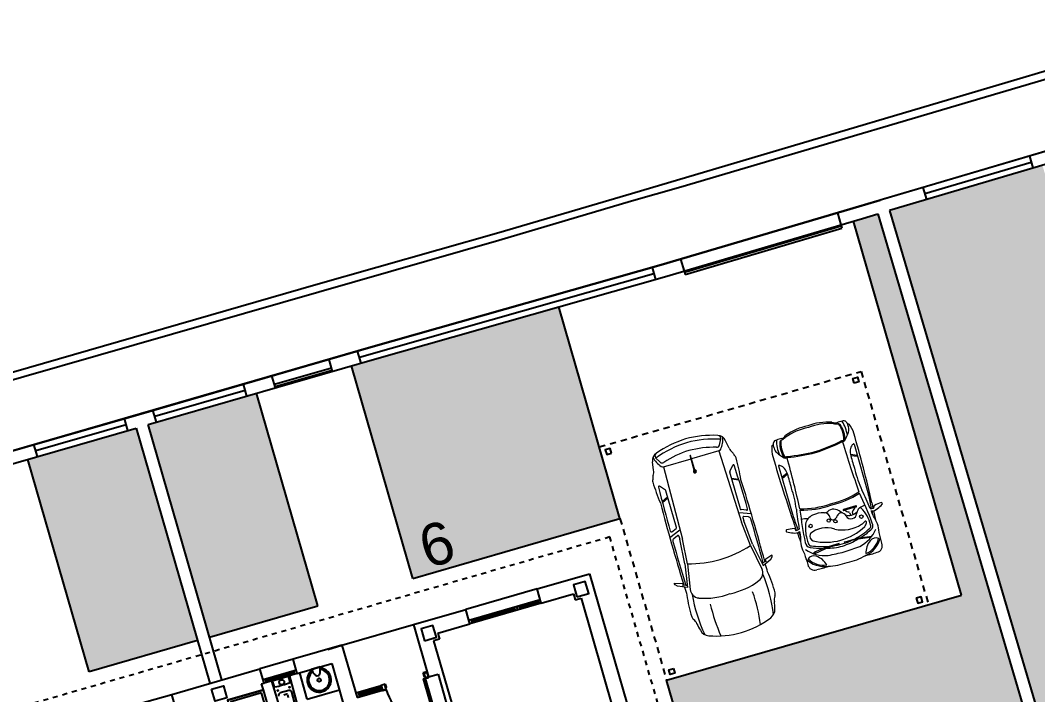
# Model space of a CAD drawing. Header units: millimetres. Extents: x 441061 to 442903, y 4515148 to 4515613.
# Drawn here: x 441626.6 to 441647.13, y 4515587.76 to 4515601.37 of the extents above; entities that cross this region are included whole.
import ezdxf
from ezdxf.enums import TextEntityAlignment as Align

# ---------------------------------------------------------------- set-up
doc = ezdxf.new("R2010")
doc.units = ezdxf.units.MM
doc.linetypes.add('RAYITAS', pattern=[0.375, 0.25, -0.125])
doc.layers.add('01_cesped', color=7, linetype='Continuous', true_color=0x659a66)
for name, color, linetype in [('01_mono BAJA', 2, 'Continuous'), ('01_piscinas', 254, 'Continuous'), ('01_proyección', 4, 'RAYITAS')]:
    doc.layers.add(name, color=color, linetype=linetype)
doc.layers.add('01_muebles_B', color=254, linetype='Continuous', lineweight=5)
doc.styles.add('Estilo1', font='swissel.ttf')

# ---------------------------------------------------------------- blocks, each defined once
blk = doc.blocks.new('A$C6A825EFA')
at = {"layer": '01_mono BAJA', "color": 254}
for p, q in [((6.225, 12.5, 0), (6.925, 12.5, 0)), ((6.925, 12.5, 0), (8.775, 12.5, 0)), ((6.925, 12.2, 0), (6.925, 12.5, 0)), ((8.775, 12.2, 0), (8.775, 12.5, 0)), ((9.475, 12.5, 0), (8.775, 12.5, 0)), ((10.5, 12.5, 0), (9.475, 12.5, 0)), ((9.475, 12.2, 0), (9.475, 12.5, 0)), ((10.2, 12.5, 0), (10.5, 12.5, 0)), ((10.5, 12.5, 0), (10.5, 11.4, 0)), ((10.5, 12.5, 0), (12, 12.5, 0)), ((12, 12.5, 0), (13.1, 12.5, 0)), ((12, 12.5, 0), (12, 11.4, 0)), ((13.1, 12.2, 0), (13.1, 12.5, 0)), ((14.6, 12.5, 0), (13.1, 12.5, 0)), ((14.6, 12.5, 0), (15.7, 12.5, 0)), ((14.6, 12.2, 0), (14.6, 12.5, 0)), ((15.7, 12.5, 0), (15.7, 7.855, 0)), ((8.725, 12.075, 0), (8.725, 12.2, 0)), ((8.725, 12.2, 0), (8.775, 12.2, 0)), ((9.475, 12.27, 0), (8.775, 12.27, 0)), ((9.475, 12.2, 0), (8.775, 12.2, 0)), ((8.825, 12.2, 0), (8.825, 12.27, 0)), ((9.425, 12.242, 0), (8.825, 12.242, 0)), ((9.425, 12.228, 0), (8.825, 12.228, 0)), ((8.959, 12.073, 0), (8.957, 12.2, 0)), ((9.291, 12.073, 0), (9.293, 12.2, 0)), ((9.425, 12.2, 0), (9.425, 12.27, 0)), ((9.475, 12.2, 0), (10.2, 12.2, 0)), ((9.525, 11.65, 0), (9.525, 12.2, 0)), ((9.766, 12.198, 0), (9.767, 12.183, 0)), ((9.957, 12.2, 0), (9.768, 12.2, 0)), ((9.959, 12.198, 0), (9.958, 12.183, 0)), ((10.2, 12.2, 0), (10.2, 11.366, 0)), ((12.425, 12.2, 0), (13.1, 12.2, 0)), ((12.425, 12.2), (12.425, 12.075)), ((14.6, 12.27, 0), (13.1, 12.27, 0)), ((14.6, 12.2, 0), (13.1, 12.2, 0)), ((13.15, 12.27, 0), (13.15, 12.2, 0)), ((14.05, 12.242, 0), (13.15, 12.242, 0)), ((14.05, 12.228, 0), (13.15, 12.228, 0)), ((14.05, 12.27, 0), (14.05, 12.2, 0)), ((14.1, 12.27, 0), (14.1, 12.2, 0)), ((14.15, 12.27, 0), (14.15, 12.2, 0)), ((14.55, 12.242, 0), (14.15, 12.242, 0)), ((14.55, 12.228, 0), (14.15, 12.228, 0)), ((14.55, 12.27, 0), (14.55, 12.2, 0)), ((14.6, 12.2, 0), (15.275, 12.2, 0)), ((15.275, 12.2), (15.275, 12.075)), ((15.325, 12.2, 0), (15.325, 12.125, 0)), ((15.325, 12.125, 0), (15.4, 12.125, 0)), ((7.975, 12.075, 0), (8.725, 12.075, 0)), ((9.215, 11.92, 0), (9.035, 11.92, 0)), ((9.847, 12.043, 0), (9.878, 12.043, 0)), ((12.3, 12.075, 0), (12.3, 10.606, 0)), ((12.425, 12.075), (12.3, 12.075)), ((15.275, 12.075), (15.4, 12.075)), ((15.4, 12.075, 0), (15.4, 9.705, 0)), ((9.155, 11.86, 0), (9.095, 11.86, 0)), ((9.165, 11.85, 0), (9.165, 11.79, 0)), ((9.261, 11.659, 0), (9.265, 11.869, 0)), ((9.525, 11.65, 0), (10.2, 11.65, 0)), ((10.5, 11.5, 0), (11.035, 11.5, 0)), ((10.55, 11.5, 0), (10.55, 11.4, 0)), ((10.985, 11.5, 0), (10.985, 11.4, 0)), ((11.035, 11.5, 0), (11.035, 11.4, 0)), ((11.12, 11.5, 0), (11.12, 11.44, 0)), ((11.915, 11.5, 0), (11.915, 11.44, 0)), ((10.5, 11.4, 0), (11.035, 11.4, 0)), ((10.55, 11.467, 0), (10.985, 11.467, 0)), ((10.55, 11.433, 0), (10.985, 11.433, 0)), ((11.105, 11.43, 0), (11.105, 11.4, 0)), ((11.93, 11.43, 0), (11.93, 11.4, 0)), ((11.99, 11.4, 0), (11.93, 11.4, 0)), ((12, 11.4, 0), (12.2, 11.4, 0)), ((12.2, 11.4, 0), (12.2, 10.606, 0))]:
    blk.add_line(p, q, dxfattribs=at)
for points in [[(7.725, 12.375), (7.975, 12.375), (7.975, 12.125), (7.725, 12.125), (7.725, 12.375)], [(12.125, 12.125), (12.375, 12.125), (12.375, 12.375), (12.125, 12.375), (12.125, 12.125)], [(15.325, 12.125), (15.575, 12.125), (15.575, 12.375), (15.325, 12.375), (15.325, 12.125)]]:
    blk.add_lwpolyline(points, close=True, dxfattribs=at)
at = {"layer": '01_mono BAJA', "color": 254, "elevation": 0, "flags": 128}
blk.add_lwpolyline([(9.306, 12.2, -0.414214), (9.31, 12.196), (9.31, 12.195), (9.3, 11.574, -0.436396), (9.296, 11.57), (8.954, 11.57, -0.436396), (8.95, 11.574), (8.94, 12.195), (8.94, 12.196, -0.414214), (8.944, 12.2)], format="xyb", close=True, dxfattribs=at)
at = {"layer": '01_mono BAJA', "color": 254, "elevation": 0}
for points in [[(8.725, 12.075), (7.975, 12.075), (7.975, 10.5), (8.725, 10.5)], [(8.675, 12.025), (8.025, 12.025), (8.025, 10.55), (8.675, 10.55)], [(11.12, 11.51), (11.12, 11.5), (11.035, 11.5), (11.035, 11.51)], [(11.915, 11.51), (11.915, 11.5), (12, 11.5), (12, 11.51)], [(11.93, 11.4), (12, 11.4), (12, 11.5), (11.93, 11.5)], [(11.105, 11.4), (11.105, 11.39), (11.035, 11.39), (11.035, 11.4)], [(11.12, 11.44), (11.12, 11.43), (11.105, 11.43), (11.105, 11.44)], [(11.93, 11.39), (11.93, 10.565), (11.89, 10.565), (11.89, 11.39)], [(11.915, 11.44), (11.915, 11.43), (11.93, 11.43), (11.93, 11.44)], [(11.93, 11.4), (11.93, 11.39), (12, 11.39), (12, 11.4)]]:
    blk.add_lwpolyline(points, close=True, dxfattribs=at)
for points in [[(11.035, 11.4), (11.035, 11.5)], [(11.105, 11.5), (11.105, 11.4)]]:
    blk.add_lwpolyline(points, dxfattribs=at)
at = {"layer": '01_mono BAJA', "color": 254}
for centre, radius in [((9.125, 12.12, 0), 0.051), ((9.005, 11.98, 0), 0.01), ((9.245, 11.98, 0), 0.01), ((9.862, 11.953, 0), 0.036)]:
    blk.add_circle(centre, radius, dxfattribs=at)
for centre, radius, start, end in [((9.862, 11.953, 0), 0.243, 114.8749, 65.1251), ((9.862, 11.953, 0), 0.213, 111.9436, 67.9344), ((9.754, 12.184, 0), 0.0128, 300.5291, 356.214), ((9.768, 12.197, 0), 0.0027, 90, 173.3159), ((10.058, 12.197, 0), 0.279, 179.383, 196.8165), ((9.928, 12.158, 0), 0.143, 196.8165, 225.6956), ((9.797, 12.158, 0), 0.143, 314.3044, 343.1835), ((9.667, 12.197, 0), 0.279, 343.1835, 0.617), ((9.957, 12.197, 0), 0.0027, 6.6841, 90), ((9.971, 12.184, 0), 0.0128, 183.786, 239.4709), ((8.966, 12.073, 0), 0.007, 180.924, 266.9359), ((9.125, 15.044, 0), 2.982, 266.9359, 273.0641), ((9.035, 11.87, 0), 0.05, 90, 180.924), ((9.215, 11.87, 0), 0.05, 359.076, 90), ((9.284, 12.073, 0), 0.007, 273.0641, 359.076), ((9.863, 12.091, 0), 0.0498, 225.6956, 252.0468), ((9.863, 12.091, 0), 0.0498, 287.4096, 314.3044), ((9.155, 11.85, 0), 0.01, 0, 90), ((11.932, 11.391, 0), 0.827, 180.0495, 267.1144)]:
    blk.add_arc(centre, radius, start, end, dxfattribs=at)
at = {"layer": '01_proyección', "color": 120, "ltscale": 0.25, "elevation": 0}
blk.add_lwpolyline([(15.7, 7.405), (16.3, 7.405), (16.3, 13.1), (-0.6, 13.1), (-0.6, 7.405), (0, 7.405)], dxfattribs=at)
blk = doc.blocks.new('A$C0D711DC8')
at = {"layer": '01_muebles_B', "color": 254}
for p, q in [((10.733, 9.894), (9.764, 9.894)), ((10.493, 9.894), (10.545, 9.776)), ((10.515, 9.894), (10.567, 9.778)), ((9.004, 9.693), (9.038, 9.48)), ((9.056, 9.495), (9.026, 9.699)), ((9.038, 9.48), (9.054, 9.218)), ((9.056, 9.218), (9.056, 9.495)), ((9.054, 9.218), (9.056, 9.218)), ((9.038, 8.865), (9.054, 9.127)), ((9.054, 9.127), (9.056, 9.127)), ((9.056, 9.127), (9.056, 8.851)), ((9.614, 8.734), (9.614, 8.97)), ((9.634, 8.734), (9.634, 8.97)), ((9.004, 8.652), (9.038, 8.865)), ((9.056, 8.851), (9.026, 8.647)), ((9.546, 8.827), (9.494, 8.834)), ((9.546, 8.878), (9.495, 8.871)), ((10.733, 8.452), (9.764, 8.452)), ((10.493, 8.452), (10.545, 8.569)), ((10.515, 8.452), (10.567, 8.567))]:
    blk.add_line(p, q, dxfattribs=at)
for centre, radius in [((9.014, 9.701), 0.0121), ((9.51, 9.635), 0.0319), ((9.466, 9.173), 0.0297), ((9.514, 9.288), 0.0297), ((9.014, 8.645), 0.0121), ((9.417, 8.691), 0.0319)]:
    blk.add_circle(centre, radius, dxfattribs=at)
for centre, radius, start, end in [((10.167, 9.714), 0.738, 149.7434, 158.9846), ((9.544, 10.069), 0.023, 23.336, 131.4157), ((9.178, 9.352), 0.549, 69.8978, 103.4423), ((9.94, 2.874), 7.047, 93.9115, 95.3212), ((9.619, 9.904), 0.16, 152.3452, 197.1649), ((9.518, 9.909), 0.0131, 69.95, 178.3297), ((9.777, 9.927), 0.273, 183.7214, 196.1025), ((9.94, 2.874), 7.047, 92.7044, 93.5361), ((10.975, -10.424), 20.353, 93.4112, 94.1277), ((9.525, 9.945), 0.0232, 265.4824, 347.7447), ((8.51, 10.147), 1.058, 348.7131, 356.2571), ((10.995, -17.873), 27.82, 90.1403, 92.8584), ((10.732, 9.885), 0.00831, 343.0311, 79.2932), ((10.906, 9.364), 0.584, 69.532, 87.9675), ((11.185, 9.948), 0.0842, 206.7402, 257.6517), ((10.942, 9.629), 2.236, 176.9311, 182.7066), ((8.829, 9.758), 0.121, 83.4929, 184.381), ((9.185, 9.462), 0.48, 118.4979, 171.6974), ((9.142, 9.497), 0.403, 119.7279, 173.0139), ((9.122, 5.315), 4.571, 90.9016, 93.5003), ((9.503, 9.367), 0.611, 128.6532, 169.9617), ((8.847, 9.764), 0.126, 322.6544, 41.1658), ((10.509, 9.106), 1.518, 154.798, 163.8884), ((9.975, 9.34), 0.903, 155.1761, 164.735), ((9.226, 9.718), 0.0964, 77.7254, 158.9302), ((9.211, 9.707), 0.057, 88.7397, 167.4182), ((9.265, 9.038), 0.727, 86.5634, 94.2004), ((8.819, 3.701), 6.126, 80.3818, 85.9978), ((9.306, 9.064), 0.701, 67.8757, 89.7559), ((8.751, 3.271), 6.625, 83.7996, 84.6711), ((10.975, -10.424), 20.353, 94.2603, 94.5093), ((8.751, 3.271), 6.625, 80.1778, 83.3742), ((9.473, 9.516), 0.219, 7.735, 63.719), ((9.165, 9.803), 0.511, 341.8582, 355.871), ((11.471, 9.253), 1.7, 163.325, 182.6992), ((11.496, 9.248), 1.7, 163.325, 182.5468), ((12.246, 53.159), 43.488, 266.8642, 267.4858), ((10.175, 11.66), 1.884, 261.0449, 273.0528), ((10.459, 15.409), 5.634, 268.1287, 270.8789), ((12.021, 70.959), 61.269, 268.42618, 268.89057), ((10.529, 10.11), 0.334, 272.7892, 291.8342), ((10.573, 9.974), 0.192, 294.6989, 323.0283), ((10.691, 9.894), 0.0501, 315.174, 347.3096), ((10.894, 9.715), 0.0607, 143.7564, 193.2967), ((11.29, 9.332), 0.611, 121.0895, 136.7388), ((10.991, 9.25), 0.526, 73.7001, 105.481), ((10.903, 9.711), 0.0495, 146.1855, 196.1005), ((10.991, 9.25), 0.505, 69.1925, 104.8598), ((11.01, 9.2), 0.627, 72.4585, 97.9913), ((11.059, 9.742), 0.141, 86.8457, 126.696), ((11.101, 8.862), 1.022, 88.2888, 91.9327), ((11.113, 9.698), 0.062, 14.8998, 65.8723), ((11.135, 9.81), 0.0644, 351.2386, 60.1485), ((11.473, 9.762), 0.303, 189.085, 205.7225), ((10.241, 9.772), 0.959, 355.5054, 1.6982), ((9.808, 9.261), 1.13, 166.1566, 184.4621), ((8.653, 9.896), 0.361, 284.3027, 324.7225), ((10.25, 9.166), 1.218, 160.2257, 168.6391), ((10.144, 9.165), 1.038, 151.121, 207.6483), ((9.314, 9.595), 0.107, 57.3841, 137.6524), ((8.958, 9.487), 0.459, 324.9496, 25.463), ((9.185, 9.47), 0.511, 343.3936, 8.525), ((14.417, 9.048), 3.64, 169.6671, 178.0415), ((14.417, 9.048), 3.62, 169.6671, 178.0415), ((11.352, 9.713), 0.156, 186.0058, 219.1392), ((10.256, 9.278), 1.007, 354.015, 20.5105), ((10.287, 9.262), 1.007, 354.9224, 20.5105), ((17.649, 8.764), 8.777, 175.3636, 177.3327), ((10.509, 9.106), 1.518, 165.717, 177.48), ((10.25, 9.166), 1.218, 171.2453, 188.5682), ((9.808, 9.085), 1.13, 175.5379, 193.8434), ((17.649, 9.581), 8.777, 182.6673, 184.6364), ((10.509, 9.239), 1.518, 182.52, 194.283), ((9.904, 8.914), 0.65, 151.4841, 196.6746), ((9.552, 9.202), 0.047, 86.7847, 183.1724), ((9.6, 9.197), 0.0954, 178.5946, 241.3055), ((9.566, 9.362), 0.114, 263.9035, 340.5155), ((9.771, 9.295), 0.101, 164.9008, 216.3288), ((9.538, 9.188), 0.158, 330.3363, 17.3801), ((11.471, 9.093), 1.7, 177.3008, 196.675), ((11.496, 9.097), 1.7, 177.4532, 196.675), ((14.417, 9.297), 3.64, 181.9585, 190.3329), ((14.417, 9.297), 3.62, 181.9585, 190.3329), ((10.256, 9.068), 1.007, 339.4895, 5.985), ((10.287, 9.084), 1.007, 339.4895, 5.0776), ((9.686, 8.849), 0.193, 142.3155, 213.2169), ((9.492, 9.055), 0.098, 279.5997, 343.5492), ((9.498, 9.044), 0.0889, 349.0142, 50.9794), ((9.424, 9.265), 0.296, 301.9645, 328.2937), ((9.624, 8.97), 0.0104, 0, 180), ((10.942, 8.716), 2.236, 177.2934, 183.0689), ((9.185, 8.884), 0.48, 188.3026, 241.5021), ((9.142, 8.849), 0.403, 186.9861, 240.2721), ((8.653, 8.449), 0.361, 35.2775, 75.6973), ((9.503, 8.978), 0.611, 190.0383, 231.3468), ((10.509, 9.239), 1.518, 196.1116, 205.202), ((10.25, 9.166), 1.218, 191.3609, 207.4845), ((9.528, 8.859), 0.101, 101.4545, 181.9236), ((9.525, 8.854), 0.0985, 178.6673, 249.1293), ((9.543, 8.902), 0.0241, 275.7304, 333.0283), ((9.543, 8.803), 0.0241, 26.9717, 84.2696), ((9.665, 8.855), 0.106, 119.0162, 160.5033), ((9.665, 8.849), 0.106, 199.4967, 240.9838), ((8.829, 8.587), 0.121, 175.619, 276.5071), ((8.847, 8.581), 0.126, 318.8342, 37.3456), ((9.226, 8.628), 0.0964, 201.0698, 282.2746), ((9.215, 8.619), 0.0486, 198.7488, 279.3616), ((9.25, 9.243), 0.672, 267.6901, 298.2478), ((9.346, 8.77), 0.149, 215.4424, 244.8998), ((8.819, 14.644), 6.126, 274.0022, 279.6182), ((9.507, 8.785), 0.232, 194.2372, 212.2618), ((9.299, 8.649), 0.0212, 220.8304, 310.3789), ((9.285, 8.645), 0.0299, 337.3586, 32.1758), ((9.426, 8.595), 0.178, 39.093, 68.893), ((9.532, 8.677), 0.0451, 325.113, 43.0643), ((9.161, 8.546), 0.436, 2.9924, 17.9381), ((9.624, 8.734), 0.0104, 180, 0), ((12.246, -34.814), 43.488, 92.5142, 93.1358), ((12.021, -52.613), 61.269, 91.10943, 91.57382), ((10.894, 8.63), 0.0607, 166.7033, 216.2436), ((11.29, 9.013), 0.611, 223.2612, 238.9105), ((10.991, 9.095), 0.526, 254.519, 286.2999), ((10.903, 8.634), 0.0495, 163.8995, 213.8145), ((10.991, 9.095), 0.505, 255.1402, 290.8075), ((11.113, 8.647), 0.062, 294.1277, 345.1002), ((11.473, 8.583), 0.303, 154.2775, 170.915), ((11.352, 8.632), 0.156, 140.8608, 173.9942), ((10.241, 8.573), 0.959, 358.3018, 4.4946), ((9.122, 13.031), 4.571, 266.4997, 269.0984), ((9.178, 8.993), 0.549, 256.5577, 290.1022), ((9.94, 15.472), 7.047, 264.6788, 266.0885), ((8.751, 15.074), 6.625, 275.3289, 276.2004), ((10.975, 28.769), 20.353, 265.4907, 265.7397), ((9.619, 8.441), 0.16, 162.8351, 207.6548), ((9.777, 8.418), 0.273, 163.8975, 176.2786), ((9.518, 8.436), 0.0131, 181.6703, 290.05), ((9.94, 15.472), 7.047, 266.4639, 267.2956), ((10.975, 28.769), 20.353, 265.8723, 266.5888), ((8.751, 15.074), 6.625, 276.6258, 279.8222), ((9.525, 8.401), 0.0232, 12.2553, 94.5176), ((8.51, 8.199), 1.058, 3.7429, 11.2869), ((10.995, 36.219), 27.82, 267.1416, 269.8597), ((10.175, 6.685), 1.884, 86.9472, 98.9551), ((10.459, 2.936), 5.634, 89.1211, 91.8713), ((10.529, 8.236), 0.334, 68.1658, 87.2108), ((10.573, 8.372), 0.192, 36.9717, 65.3011), ((10.691, 8.451), 0.0501, 12.6904, 44.826), ((10.732, 8.46), 0.00831, 280.7068, 16.9689), ((11.01, 9.145), 0.627, 262.0087, 287.5415), ((10.906, 8.982), 0.584, 272.0325, 290.468), ((11.059, 8.603), 0.141, 233.304, 273.1543), ((11.101, 9.484), 1.022, 268.0673, 271.7112), ((11.185, 8.397), 0.0842, 102.3483, 153.2598), ((11.135, 8.535), 0.0644, 299.8515, 8.7614), ((10.167, 8.631), 0.738, 201.0154, 210.2566), ((9.544, 8.277), 0.023, 228.5843, 336.664)]:
    blk.add_arc(centre, radius, start, end, dxfattribs=at)
blk = doc.blocks.new('A$C392252A0')
at = {"layer": '01_muebles_B', "color": 254}
for p, q in [((10.715, 8.129), (10.705, 8.127)), ((10.705, 8.127), (10.752, 7.979)), ((10.738, 8.124), (10.715, 8.129)), ((10.775, 8.091), (10.738, 8.124)), ((10.846, 7.92), (10.775, 8.091)), ((8.605, 7.917), (8.455, 7.893)), ((9.019, 7.811), (8.92, 7.9)), ((9.201, 7.926), (9.149, 7.807)), ((9.219, 7.928), (9.166, 7.807)), ((9.784, 7.911), (9.748, 7.818)), ((9.876, 7.976), (9.791, 7.758)), ((9.913, 7.908), (9.882, 7.828)), ((10.418, 7.844), (9.958, 7.808)), ((10.418, 7.844), (10.846, 7.92)), ((10.43, 7.798), (10.894, 7.881)), ((10.752, 7.979), (10.798, 7.995)), ((10.773, 7.987), (10.809, 7.914)), ((8.499, 7.763), (8.397, 7.82)), ((8.599, 7.726), (9.971, 7.763)), ((8.599, 7.725), (8.599, 7.201)), ((9.731, 7.807), (9.031, 7.807)), ((9.898, 7.807), (9.958, 7.808)), ((10.43, 7.798), (9.971, 7.763)), ((8.839, 7.203), (8.537, 7.2)), ((8.537, 7.2), (8.537, 7.193)), ((8.839, 7.19), (8.537, 7.193)), ((8.599, 6.669), (8.599, 7.193)), ((8.499, 6.631), (8.397, 6.573)), ((8.599, 6.668), (9.971, 6.631)), ((9.019, 6.582), (8.92, 6.494)), ((9.731, 6.587), (9.031, 6.587)), ((9.201, 6.468), (9.149, 6.587)), ((9.219, 6.466), (9.166, 6.587)), ((9.784, 6.482), (9.748, 6.576)), ((9.876, 6.418), (9.791, 6.636)), ((9.913, 6.486), (9.882, 6.565)), ((9.898, 6.587), (9.958, 6.585)), ((10.418, 6.55), (9.958, 6.585)), ((10.43, 6.596), (9.971, 6.631)), ((10.418, 6.55), (10.846, 6.473)), ((10.43, 6.596), (10.894, 6.512)), ((8.605, 6.476), (8.455, 6.5)), ((10.705, 6.267), (10.752, 6.414)), ((10.752, 6.414), (10.798, 6.398)), ((10.773, 6.407), (10.809, 6.48)), ((10.846, 6.473), (10.775, 6.303)), ((10.715, 6.265), (10.705, 6.267)), ((10.738, 6.27), (10.715, 6.265)), ((10.775, 6.303), (10.738, 6.27))]:
    blk.add_line(p, q, dxfattribs=at)
for centre, radius, start, end in [((8.474, 7.733), 0.162, 96.7804, 161.7197), ((8.295, 7.436), 0.435, 49.0196, 78.8841), ((8.586, 8.093), 0.177, 275.9895, 308.6871), ((8.751, 7.888), 0.086, 87.4739, 128.6871), ((8.808, 7.907), 0.086, 87.4739, 128.6871), ((8.809, 4.809), 3.183, 82.5975, 89.9397), ((8.929, 7.908), 0.0124, 91.7937, 220.4777), ((10.022, -29.576), 37.513, 90.3882, 91.6701), ((10.099, -28.508), 36.485, 88.9288, 91.3819), ((9.768, 7.918), 0.0177, 338.7209, 90.3882), ((9.963, 7.889), 0.0531, 90.2143, 158.7209), ((10.099, -28.508), 36.45, 88.8997, 90.2143), ((10.099, -28.508), 36.485, 88.6181, 88.8592), ((10.925, 7.707), 0.177, 21.0532, 100.1701), ((11.3, 6.178), 1.816, 87.2886, 100.1742), ((11.313, 4.914), 2.974, 81.2806, 96.1737), ((11.389, 7.907), 0.086, 51.3129, 92.5261), ((11.554, 8.112), 0.177, 231.3129, 264.0105), ((11.467, 7.285), 0.654, 72.0531, 84.0105), ((11.619, 7.711), 0.203, 22.7994, 75.9629), ((10.216, 7.155), 1.997, 161.6598, 178.7983), ((10.242, 7.158), 1.952, 160.298, 178.865), ((8.375, 7.769), 0.0561, 66.6468, 164.8738), ((10.276, 7.152), 1.836, 162.6109, 178.6018), ((8.473, 7.717), 0.0531, 342.7058, 60.706), ((8.545, 7.725), 0.0531, 0, 49.0196), ((9.031, 7.824), 0.0177, 228.3547, 270), ((9.731, 7.824), 0.0177, 270, 338.7209), ((9.897, 7.823), 0.0159, 158.7209, 271.5074), ((8.43, 7.197), 2.089, 0, 16.7318), ((9.874, 7.302), 1.304, 355.3559, 21.0532), ((10.262, 7.197), 1.654, 0, 21.006), ((11.437, 4.633), 2.974, 81.5863, 93.456), ((10.216, 7.239), 1.997, 181.2017, 198.3402), ((10.242, 7.236), 1.952, 181.135, 199.702), ((10.276, 7.242), 1.836, 181.3982, 197.3891), ((8.839, 7.197), 0.0267, 193.7603, 166.2397), ((8.839, 7.197), 0.00662, 270, 90), ((8.43, 7.197), 2.089, 343.2682, 0), ((9.874, 7.091), 1.304, 338.9468, 4.6441), ((10.262, 7.197), 1.654, 338.994, 0), ((11.437, 9.761), 2.974, 266.544, 278.4137), ((8.474, 6.661), 0.162, 198.2803, 263.2196), ((8.375, 6.625), 0.0561, 195.1262, 293.3532), ((8.295, 6.957), 0.435, 281.1159, 310.9804), ((8.473, 6.677), 0.0531, 299.294, 17.2942), ((8.545, 6.669), 0.0531, 310.9804, 0), ((9.031, 6.569), 0.0177, 90, 131.6453), ((9.731, 6.569), 0.0177, 21.2791, 90), ((9.897, 6.571), 0.0159, 88.4926, 201.2791), ((10.925, 6.686), 0.177, 259.8299, 338.9468), ((11.313, 9.479), 2.974, 263.8263, 278.7194), ((11.619, 6.682), 0.203, 284.0371, 337.2006), ((8.586, 6.3), 0.177, 51.3129, 84.0105), ((8.751, 6.506), 0.086, 231.3129, 272.5261), ((8.808, 6.487), 0.086, 231.3129, 272.5261), ((8.809, 9.584), 3.183, 270.0603, 277.4025), ((8.929, 6.486), 0.0124, 139.5223, 268.2063), ((10.022, 43.97), 37.513, 268.3299, 269.6118), ((10.099, 42.902), 36.485, 268.6181, 271.0712), ((9.768, 6.476), 0.0177, 269.6118, 21.2791), ((9.963, 6.505), 0.0531, 201.2791, 269.7857), ((10.099, 42.902), 36.45, 269.7857, 271.1003), ((10.099, 42.902), 36.485, 271.1408, 271.3819), ((11.3, 8.215), 1.816, 259.8258, 272.7114), ((11.389, 6.487), 0.086, 267.4739, 308.6871), ((11.554, 6.282), 0.177, 95.9895, 128.6871), ((11.467, 7.108), 0.654, 275.9895, 287.9469)]:
    blk.add_arc(centre, radius, start, end, dxfattribs=at)

msp = doc.modelspace()

# ---------------------------------------------------------------- hatches: boundary and pattern name
at = {"layer": '01_cesped', "true_color": 0xc1d7c2}
h = msp.add_hatch(color=9, dxfattribs=at)
h.dxf.hatch_style = 1
h.paths.add_polyline_path([(441644.144, 4515597.539), (441644.887, 4515597.759), (441647.039, 4515598.388), (441647.229, 4515598.45), (441651.649, 4515583.335), (441652.513, 4515583.587), (441653.102, 4515581.572), (441660.805, 4515583.824), (441660.215, 4515585.84), (441661.079, 4515586.092), (441659.625, 4515591.057), (441661.907, 4515591.724), (441664.478, 4515582.93), (441662.174, 4515582.256), (441659.281, 4515581.403), (441657.25, 4515580.803), (441654.49, 4515579.988), (441651.65, 4515579.149), (441649.744, 4515578.586)])
h = msp.add_hatch(color=9, dxfattribs=at)
h.dxf.hatch_style = 1
h.paths.add_polyline_path([(441643.414, 4515597.323), (441643.904, 4515597.468), (441649.504, 4515578.515), (441647.275, 4515577.857), (441646.289, 4515577.572), (441643.408, 4515576.736), (441639.327, 4515575.575), (441634.659, 4515574.228), (441634.132, 4515576.052), (441641.554, 4515578.195), (441640.972, 4515580.212), (441641.836, 4515580.462), (441639.644, 4515588.056), (441645.593, 4515589.774)])
h = msp.add_hatch(color=9, dxfattribs=at)
h.dxf.hatch_style = 1
h.paths.add_polyline_path([(441633.285, 4515594.401), (441635.47, 4515595.025), (441637.468, 4515595.593), (441638.702, 4515591.319), (441634.523, 4515590.112)])
h = msp.add_hatch(color=9, dxfattribs=at)
h.dxf.hatch_style = 1
h.paths.add_polyline_path([(441629.177, 4515593.216), (441631.363, 4515593.847), (441632.601, 4515589.558), (441630.416, 4515588.927)])
h = msp.add_hatch(color=9, dxfattribs=at)
h.dxf.hatch_style = 1
h.paths.add_polyline_path([(441626.751, 4515592.515), (441628.937, 4515593.146), (441630.175, 4515588.857), (441627.99, 4515588.226)])

# ---------------------------------------------------------------- linework, layer by layer
at = {"layer": '01_piscinas'}
for p, q in [((441655.881, 4515601.268), (441644.018, 4515597.763)), ((441655.952, 4515601.028), (441644.144, 4515597.539)), ((441646.966, 4515598.635, 0), (441647.036, 4515598.395, 0)), ((441644.852, 4515597.878, 0), (441647.002, 4515598.514, 0)), ((441644.816, 4515597.998), (441644.887, 4515597.759)), ((441639.531, 4515596.44), (441643.524, 4515597.617)), ((441643.524, 4515597.617), (441643.953, 4515597.743)), ((441644.018, 4515597.763), (441643.953, 4515597.743)), ((441639.601, 4515596.199), (441643.595, 4515597.377)), ((441643.09, 4515597.488), (441643.161, 4515597.249)), ((441643.595, 4515597.377), (441643.904, 4515597.468)), ((441643.904, 4515597.468), (441649.504, 4515578.515)), ((441644.144, 4515597.539), (441649.744, 4515578.586)), ((441640.003, 4515596.29), (441643.168, 4515597.225)), ((441640.017, 4515596.242), (441643.182, 4515597.177)), ((441643.168, 4515597.225), (441643.182, 4515597.177)), ((441645.593, 4515589.774), (441643.414, 4515597.323)), ((441639.925, 4515596.553), (441639.996, 4515596.314)), ((441633.676, 4515594.775), (441639.531, 4515596.44)), ((441639.35, 4515596.383), (441639.421, 4515596.144)), ((441633.442, 4515594.577), (441639.385, 4515596.264)), ((441633.745, 4515594.534), (441639.601, 4515596.199)), ((441640.003, 4515596.29), (441640.017, 4515596.242)), ((441638.702, 4515591.319), (441637.468, 4515595.593)), ((441628.988, 4515593.421), (441633.676, 4515594.775)), ((441633.477, 4515594.457), (441633.407, 4515594.697)), ((441629.177, 4515593.216), (441633.745, 4515594.534)), ((441632.9, 4515594.29), (441632.831, 4515594.531)), ((441631.727, 4515594.03), (441632.88, 4515594.362)), ((441631.74, 4515593.982), (441632.893, 4515594.314)), ((441634.523, 4515590.112), (441633.285, 4515594.401)), ((441631.747, 4515593.958), (441631.678, 4515594.198)), ((441629.311, 4515593.384), (441631.136, 4515593.911)), ((441631.171, 4515593.791), (441631.102, 4515594.031)), ((441632.601, 4515589.558), (441631.363, 4515593.847)), ((441629.345, 4515593.264), (441629.276, 4515593.504)), ((441622.532, 4515591.558), (441628.988, 4515593.421)), ((441628.769, 4515593.098), (441628.7, 4515593.338)), ((441622.602, 4515591.317), (441628.937, 4515593.146)), ((441626.909, 4515592.691), (441628.734, 4515593.218)), ((441628.937, 4515593.146), (441630.425, 4515587.993)), ((441630.665, 4515588.062), (441629.177, 4515593.216)), ((441626.944, 4515592.571), (441626.874, 4515592.811)), ((441627.99, 4515588.226), (441626.752, 4515592.513)), ((441634.523, 4515590.112), (441638.702, 4515591.319)), ((441639.644, 4515588.056), (441645.593, 4515589.774)), ((441630.416, 4515588.927), (441632.601, 4515589.558)), ((441630.175, 4515588.857), (441627.99, 4515588.226)), ((441641.836, 4515580.462), (441639.644, 4515588.056))]:
    msp.add_line(p, q, dxfattribs=at)
for points in [[(441603.801, 4515549.779), (441599.134, 4515557.544), (441598.13, 4515559.312), (441594.981, 4515564.526), (441593.607, 4515566.784), (441590.974, 4515571.127), (441590.439, 4515572.017, -0.176696), (441588.938, 4515578.284, -0.199121), (441592.384, 4515583.998, -0.099014), (441595.171, 4515585.302), (441598.186, 4515586.126), (441606.32, 4515588.423), (441613.205, 4515590.407), (441618.079, 4515591.87), (441622.17, 4515593.045), (441632.565, 4515596.044), (441636.254, 4515597.09), (441638.934, 4515597.882), (441648.603, 4515600.747), (441655.704, 4515602.823), (441664.023, 4515605.222, -0.017052), (441675.047, 4515608.229, -0.020922)], [(441683.003, 4515608.135, 0.030707), (441672.534, 4515606.098, -0.006248), (441664.365, 4515603.749), (441655.881, 4515601.268), (441643.524, 4515597.617), (441639.531, 4515596.44), (441633.676, 4515594.775), (441622.532, 4515591.558), (441616.579, 4515589.83), (441612.616, 4515588.692), (441606.375, 4515586.863), (441601.419, 4515585.411), (441595.578, 4515583.788, 0.23097), (441591.122, 4515580.152, 0.210232), (441590.913, 4515574.521, 0.027042), (441591.522, 4515573.198), (441592.91, 4515570.904), (441594.783, 4515567.822), (441596.343, 4515565.185), (441601.081, 4515557.259), (441605.316, 4515550.219)], [(441675.056, 4515608.106, 0.01262), (441664.075, 4515605.086), (441655.707, 4515602.658), (441648.642, 4515600.581), (441647.673, 4515600.293), (441639.931, 4515598.005), (441638.935, 4515597.723), (441636.255, 4515596.932), (441632.623, 4515595.89), (441622.207, 4515592.903)]]:
    msp.add_lwpolyline(points, format="xyb", dxfattribs=at)
for points in [[(441643.43, 4515594.051), (441643.402, 4515594.148), (441643.498, 4515594.175), (441643.526, 4515594.079)], [(441638.53, 4515592.637), (441638.502, 4515592.733), (441638.406, 4515592.705), (441638.434, 4515592.609)], [(441644.683, 4515589.709), (441644.711, 4515589.613), (441644.807, 4515589.64), (441644.779, 4515589.737)], [(441639.783, 4515588.294), (441639.811, 4515588.198), (441639.715, 4515588.17), (441639.687, 4515588.267)]]:
    msp.add_lwpolyline(points, close=True, dxfattribs=at)
at = {"layer": '01_proyección', "color": 120, "linetype": 'RAYITAS', "ltscale": 0.5}
for p, q in [((441638.285, 4515592.764), (441643.569, 4515594.289)), ((441643.569, 4515594.289), (441644.928, 4515589.582)), ((441638.702, 4515591.319), (441639.644, 4515588.056))]:
    msp.add_line(p, q, dxfattribs=at)

# ---------------------------------------------------------------- block references
at = {"layer": '01_mono BAJA', "rotation": 16.10213416119949}
msp.add_blockref('A$C6A825EFA', (441626.47, 4515573.84, 0), dxfattribs=at)
at = {"layer": '01_piscinas', "xscale": 1.1, "yscale": 1.1, "zscale": 1.1}
for name, p, rotation in [('A$C0D711DC8', (441655.633, 4515584.057), 106.1021341895539), ('A$C392252A0', (441629.912, 4515599.416), 286.1021341895539)]:
    msp.add_blockref(name, p, dxfattribs=dict(at, rotation=rotation))

# ---------------------------------------------------------------- texts
at = {"layer": '01_piscinas', "color": 251, "style": 'Estilo1'}
msp.add_text('6', height=0.849, rotation=16.5965, dxfattribs=at).set_placement((441635.124, 4515590.398), align=Align.CENTER)

doc.saveas('drawing.dxf')
